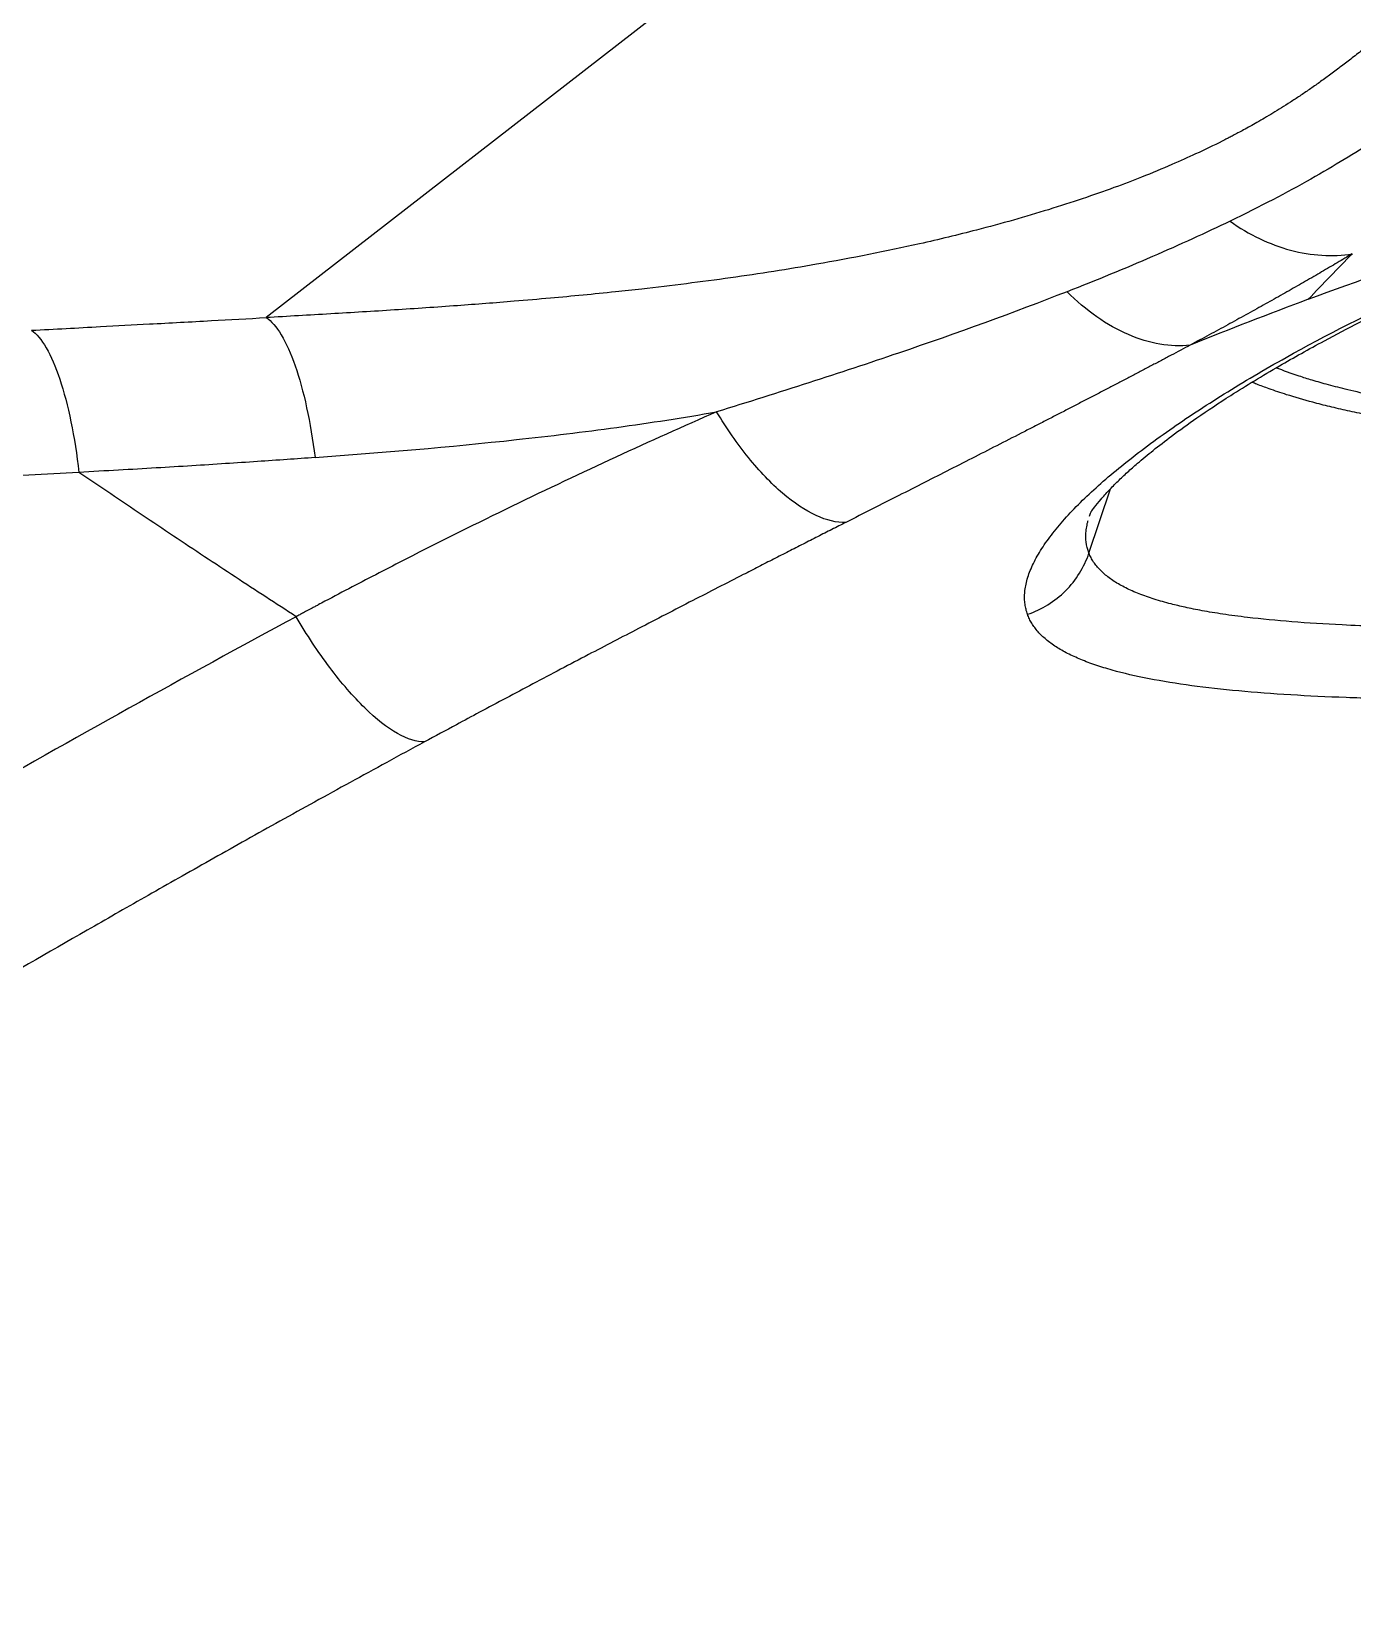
# Model space of a CAD drawing. Extents: x 0 to 84, y -21 to 126.
# Drawn here: x 33.715 to 37.139, y 64.606 to 68.698 of the extents above; entities that cross this region are included whole.
import ezdxf

# ---------------------------------------------------------------- set-up
doc = ezdxf.new("R2010")
doc.units = 0
doc.header["$MEASUREMENT"] = 0
doc.layers.add('1', color=4, linetype='Continuous')

# ---------------------------------------------------------------- blocks, each defined once
blk = doc.blocks.new('PRODIGY')
at = {"layer": '1', "color": 3, "linetype": 'Continuous', "lineweight": 25}
for p, q in [((35.3756, 68.7727), (34.3238, 67.9571)), ((33.8384, 67.556), (28.0893, 67.2472)), ((36.4565, 67.3467), (36.5124, 67.5134))]:
    blk.add_line(p, q, dxfattribs=at)
for points, knots in [([(37.0249, 68.0045), (37.2858, 68.1018), (37.5449, 68.188), (38.0631, 68.3398), (38.3223, 68.4054), (38.8441, 68.5189), (39.1067, 68.5668), (39.6375, 68.6488), (39.9058, 68.6829), (40.4489, 68.7408), (40.7237, 68.7648), (41.2793, 68.8059), (41.56, 68.8231), (42.1266, 68.8534), (42.4124, 68.8666), (42.9865, 68.8911), (43.2747, 68.9024), (43.5626, 68.9137)], [0, 0, 0, 0, 0.125, 0.125, 0.25, 0.25, 0.375, 0.375, 0.5, 0.5, 0.625, 0.625, 0.75, 0.75, 0.875, 0.875, 1, 1, 1, 1]), ([(37.1649, 68.6504), (37.155, 68.6426), (37.1361, 68.6278), (37.1079, 68.6063), (37.0809, 68.586), (37.0545, 68.5669), (37.0288, 68.5488), (37.0038, 68.5318), (36.9795, 68.5158), (36.9561, 68.501), (36.9338, 68.4873), (36.9126, 68.4747), (36.8929, 68.4632), (36.8747, 68.453), (36.8582, 68.4439), (36.8435, 68.436), (36.8309, 68.4293), (36.8204, 68.4239), (36.8122, 68.4196), (36.8062, 68.4166), (36.7814, 68.404), (36.7386, 68.3833), (36.669, 68.3521), (36.5985, 68.3229), (36.4953, 68.2836), (36.3563, 68.2367), (36.1844, 68.1878), (35.984, 68.1394), (35.7708, 68.0971), (35.528, 68.0591), (35.3522, 68.0371), (35.1961, 68.0201), (35.0858, 68.0094), (34.9492, 67.9977), (34.8144, 67.9873), (34.6558, 67.9766), (34.4906, 67.9665), (34.3795, 67.9603), (34.3238, 67.9571)], [0, 0, 0, 0, 0.029205, 0.055841, 0.080913, 0.104427, 0.126392, 0.146818, 0.165716, 0.183103, 0.198996, 0.213416, 0.226382, 0.237914, 0.248032, 0.256757, 0.264104, 0.270089, 0.274724, 0.27802, 0.279983, 0.31573, 0.3448, 0.37877, 0.40722, 0.467633, 0.52681, 0.570172, 0.643715, 0.702131, 0.760792, 0.777916, 0.819828, 0.843175, 0.879309, 0.919264, 0.959489, 1, 1, 1, 1]), ([(36.2973, 67.188), (36.2965, 67.1901), (36.295, 67.1944), (36.2933, 67.201), (36.2918, 67.2076), (36.2907, 67.2144), (36.29, 67.2212), (36.2896, 67.2282), (36.2896, 67.2352), (36.2899, 67.2424), (36.2913, 67.2582), (36.2968, 67.2835), (36.3114, 67.3197), (36.3331, 67.358), (36.3618, 67.3981), (36.3971, 67.4399), (36.4522, 67.4969), (36.5368, 67.5716), (36.6604, 67.6643), (36.8037, 67.7589), (37.008, 67.8795), (37.2997, 68.0282), (37.6277, 68.1649), (37.9086, 68.2638), (38.1864, 68.351), (38.478, 68.4268), (38.7773, 68.4898), (39.0047, 68.5308), (39.2356, 68.5658), (39.5487, 68.605), (39.946, 68.6399), (40.426, 68.6612), (40.9015, 68.664), (41.2484, 68.6532), (41.4726, 68.6411), (41.5841, 68.634), (41.694, 68.626), (41.7867, 68.6182), (41.863, 68.6112), (41.9234, 68.6053), (41.9831, 68.5991), (42.0421, 68.5926), (42.1002, 68.5857), (42.1575, 68.5786), (42.195, 68.5736), (42.2137, 68.5711)], [0, 0, 0, 0, 0.00417, 0.008337, 0.0125, 0.01666, 0.020817, 0.024973, 0.029126, 0.033278, 0.037429, 0.056265, 0.075031, 0.093796, 0.11256, 0.131226, 0.149787, 0.186006, 0.222348, 0.25689, 0.291528, 0.354306, 0.418748, 0.448281, 0.478077, 0.535646, 0.564017, 0.592324, 0.620536, 0.648734, 0.705783, 0.762578, 0.820575, 0.879286, 0.894139, 0.909043, 0.92401, 0.939053, 0.947721, 0.956397, 0.965085, 0.973786, 0.982503, 0.99124, 1, 1, 1, 1]), ([(36.4617, 67.4533), (36.4642, 67.4568), (36.4688, 67.4631), (36.4853, 67.4837), (36.5054, 67.5065), (36.5304, 67.5322), (36.5554, 67.5557), (36.5851, 67.5821), (36.6223, 67.6129), (36.6733, 67.6524), (36.7393, 67.6998), (36.8307, 67.7606), (36.9408, 67.8275), (37.0547, 67.8911), (37.1487, 67.9402), (37.2275, 67.9794), (37.3011, 68.0146), (37.3804, 68.0509), (37.4646, 68.0878), (37.5591, 68.1272), (37.6701, 68.1712), (37.8067, 68.2218), (37.9702, 68.2776), (38.162, 68.3367), (38.3832, 68.3972), (38.6351, 68.4568), (38.919, 68.513), (39.2357, 68.5634), (39.5426, 68.6004), (39.8319, 68.6262), (40.097, 68.6435), (40.3751, 68.6549), (40.6648, 68.6599), (40.9637, 68.658), (41.2693, 68.6488), (41.5774, 68.6314), (41.8859, 68.606), (42.0774, 68.5821), (42.1756, 68.5698)], [0, 0, 0, 0, 0.028813, 0.052788, 0.071829, 0.08635, 0.099438, 0.11168, 0.128453, 0.145655, 0.166878, 0.191997, 0.22417, 0.250956, 0.27055, 0.284542, 0.298686, 0.313615, 0.329302, 0.344628, 0.363571, 0.386068, 0.411987, 0.441217, 0.47368, 0.509357, 0.5483, 0.590626, 0.636514, 0.669202, 0.703645, 0.739913, 0.778075, 0.818195, 0.860339, 0.904597, 0.95109, 1, 1, 1, 1]), ([(37.4271, 68.5832), (37.3936, 68.5574), (37.3591, 68.5308), (37.2833, 68.475), (37.2418, 68.4457), (37.1469, 68.3837), (37.0933, 68.3508), (36.9701, 68.2814), (36.9003, 68.2448), (36.8222, 68.207)], [0, 0, 0, 0, 0.25, 0.25, 0.5, 0.5, 0.75, 0.75, 1, 1, 1, 1]), ([(36.8222, 68.207), (36.7593, 68.1766), (36.6919, 68.1458), (36.5502, 68.0845), (36.4759, 68.054), (36.3996, 68.0241)], [0, 0, 0, 0, 0.5, 0.5, 1, 1, 1, 1]), ([(36.8222, 68.207), (36.8714, 68.172), (36.925, 68.1464), (37.0333, 68.1175), (37.0879, 68.1142), (37.1392, 68.1224)], [0, 0, 0, 0, 0.5, 0.5, 1, 1, 1, 1]), ([(37.1392, 68.1225), (37.1328, 68.1187), (37.1199, 68.1109), (37.1002, 68.0992), (37.0802, 68.0874), (37.0598, 68.0755), (37.0391, 68.0634), (37.0182, 68.0513), (36.9969, 68.0391), (36.9752, 68.0268), (36.9533, 68.0144), (36.931, 68.0018), (36.9011, 67.9851), (36.863, 67.964), (36.8162, 67.9383), (36.7683, 67.9123), (36.7353, 67.8946), (36.7188, 67.8858)], [0, 0, 0, 0, 0.052751, 0.105474, 0.158178, 0.210871, 0.263561, 0.316258, 0.368969, 0.421704, 0.47447, 0.527277, 0.580131, 0.684613, 0.789376, 0.894484, 1, 1, 1, 1]), ([(36.3996, 68.0241), (36.2618, 67.97), (36.1149, 67.9169), (35.8101, 67.8131), (35.6524, 67.7625), (35.4914, 67.7129)], [0, 0, 0, 0, 0.5, 0.5, 1, 1, 1, 1]), ([(36.7188, 67.8858), (36.6938, 67.8828), (36.6675, 67.8835), (36.6137, 67.8927), (36.5861, 67.901), (36.5311, 67.9248), (36.5037, 67.9403), (36.4503, 67.9777), (36.4242, 67.9995), (36.3996, 68.0241)], [0, 0, 0, 0, 0.25, 0.25, 0.5, 0.5, 0.75, 0.75, 1, 1, 1, 1]), ([(33.7155, 67.9241), (33.775, 67.9273), (33.8769, 67.9327), (34.0323, 67.9411), (34.1755, 67.9489), (34.2765, 67.9545), (34.3238, 67.9571)], [0, 0, 0, 0, 0.293513, 0.501622, 0.766052, 1, 1, 1, 1]), ([(34.3238, 67.9571), (34.337, 67.9485), (34.3501, 67.9334), (34.3754, 67.8913), (34.3875, 67.8643), (34.4097, 67.8005), (34.4198, 67.7637), (34.4373, 67.6834), (34.4446, 67.6398), (34.4502, 67.5945)], [0, 0, 0, 0, 0.25, 0.25, 0.5, 0.5, 0.75, 0.75, 1, 1, 1, 1]), ([(33.7155, 67.9241), (33.7283, 67.9154), (33.7412, 67.9), (33.7658, 67.8572), (33.7776, 67.8297), (33.7993, 67.765), (33.8091, 67.7276), (33.826, 67.6461), (33.833, 67.6019), (33.8384, 67.556)], [0, 0, 0, 0, 0.25, 0.25, 0.5, 0.5, 0.75, 0.75, 1, 1, 1, 1]), ([(36.7188, 67.8858), (36.7107, 67.8814), (36.6943, 67.8726), (36.6694, 67.8594), (36.6442, 67.846), (36.6187, 67.8326), (36.5929, 67.819), (36.5668, 67.8053), (36.5403, 67.7914), (36.5136, 67.7775), (36.4865, 67.7634), (36.4591, 67.7492), (36.4314, 67.7348), (36.4034, 67.7204), (36.3751, 67.7058), (36.3465, 67.6911), (36.3176, 67.6762), (36.2773, 67.6555), (36.2254, 67.629), (36.1614, 67.5963), (36.0963, 67.5632), (36.0303, 67.5296), (35.9633, 67.4956), (35.8953, 67.4612), (35.8493, 67.4379), (35.8263, 67.4262)], [0, 0, 0, 0, 0.030938, 0.061959, 0.093067, 0.124266, 0.155562, 0.186958, 0.218458, 0.250068, 0.28179, 0.313631, 0.345592, 0.37768, 0.409897, 0.442247, 0.474736, 0.507366, 0.576952, 0.64675, 0.71679, 0.787105, 0.857725, 0.92868, 1, 1, 1, 1]), ([(37.2301, 67.7478), (37.2178, 67.7502), (37.1819, 67.7572), (37.1309, 67.7689), (37.0786, 67.7822), (37.037, 67.7941), (36.9907, 67.8085), (36.961, 67.8195), (36.9415, 67.8267)], [0, 0, 0, 0, 0.107549, 0.315622, 0.483337, 0.630886, 0.758521, 1, 1, 1, 1]), ([(37.2414, 67.6931), (37.2368, 67.6939), (37.2139, 67.6977), (37.1759, 67.7052), (37.1267, 67.7155), (37.0804, 67.7263), (37.0268, 67.7399), (36.974, 67.7553), (36.9267, 67.7712), (36.8976, 67.7819), (36.8837, 67.7876), (36.8799, 67.7892)], [0, 0, 0, 0, 0.030957, 0.151985, 0.272183, 0.391507, 0.509916, 0.707022, 0.850315, 0.958154, 1, 1, 1, 1]), ([(35.4914, 67.7129), (35.3197, 67.6376), (35.1423, 67.5561), (34.8702, 67.424), (34.7784, 67.3783), (34.6395, 67.3074), (34.593, 67.2833), (34.5229, 67.2466), (34.4995, 67.2342), (34.4702, 67.2187), (34.4614, 67.214), (34.4526, 67.2093), (34.4468, 67.2062), (34.4438, 67.2046), (34.4345, 67.1996), (34.4274, 67.1958), (34.4171, 67.1903), (34.4137, 67.1885), (34.4074, 67.1851), (34.4044, 67.1835), (34.4015, 67.1819)], [0, 0, 0, 0, 0.5, 0.5, 0.75, 0.75, 0.875, 0.875, 0.9375, 0.9375, 0.953125, 0.960938, 0.960938, 0.96875, 0.96875, 0.984375, 0.984375, 0.992188, 0.992188, 1, 1, 1, 1]), ([(34.4502, 67.5945), (34.6243, 67.6073), (34.7985, 67.6218), (35.0591, 67.6502), (35.1459, 67.6607), (35.3191, 67.6845), (35.4055, 67.6978), (35.4914, 67.7129)], [0, 0, 0, 0, 0.5, 0.5, 0.75, 0.75, 1, 1, 1, 1]), ([(35.8263, 67.4262), (35.803, 67.4253), (35.7769, 67.4313), (35.7214, 67.457), (35.692, 67.4765), (35.6326, 67.5273), (35.6026, 67.5586), (35.5448, 67.63), (35.5169, 67.6701), (35.4914, 67.7129)], [0, 0, 0, 0, 0.25, 0.25, 0.5, 0.5, 0.75, 0.75, 1, 1, 1, 1]), ([(34.4502, 67.5945), (34.4262, 67.5927), (34.3764, 67.5891), (34.2991, 67.5838), (34.2168, 67.5784), (34.1295, 67.5728), (34.037, 67.5672), (33.9394, 67.5615), (33.8727, 67.5579), (33.8384, 67.556)], [0, 0, 0, 0, 0.118339, 0.244798, 0.379406, 0.522192, 0.673192, 0.832446, 1, 1, 1, 1]), ([(34.4015, 67.1819), (34.3753, 67.1989), (34.3225, 67.233), (34.2433, 67.2849), (34.1634, 67.3375), (34.083, 67.391), (34.002, 67.4452), (33.9203, 67.5003), (33.8658, 67.5374), (33.8384, 67.556)], [0, 0, 0, 0, 0.138751, 0.278867, 0.42035, 0.563203, 0.707428, 0.853026, 1, 1, 1, 1]), ([(36.458, 67.4427), (36.4585, 67.4443), (36.4595, 67.4478), (36.4612, 67.4515), (36.4622, 67.4537)], [0, 0, 0, 0, 0.424613, 1, 1, 1, 1]), ([(35.8263, 67.4262), (35.8142, 67.4201), (35.7899, 67.4078), (35.7531, 67.3891), (35.7156, 67.3701), (35.6776, 67.3507), (35.639, 67.3311), (35.5998, 67.3111), (35.53, 67.2754), (35.4265, 67.2223), (35.2928, 67.1532), (35.1544, 67.0811), (35.0169, 67.0087), (34.9026, 66.948), (34.8091, 66.8978), (34.7616, 66.8722), (34.7341, 66.8574)], [0, 0, 0, 0, 0.034, 0.068443, 0.103336, 0.138682, 0.174486, 0.210754, 0.247489, 0.3676, 0.495677, 0.613793, 0.745141, 0.870486, 0.924914, 1, 1, 1, 1]), ([(36.4565, 67.3467), (36.4535, 67.3562), (36.4484, 67.3729), (36.4481, 67.3962), (36.4501, 67.4122), (36.4522, 67.423), (36.4536, 67.4284), (36.4543, 67.4311)], [0, 0, 0, 0, 0.368031, 0.643279, 0.824777, 0.912141, 1, 1, 1, 1]), ([(36.2973, 67.188), (36.3342, 67.2004), (36.3683, 67.2215), (36.4234, 67.2763), (36.4443, 67.3101), (36.4565, 67.3467)], [0, 0, 0, 0, 0.5, 0.5, 1, 1, 1, 1]), ([(38.4013, 67.1798), (38.3908, 67.1793), (38.3659, 67.178), (38.3232, 67.176), (38.2694, 67.1734), (38.2049, 67.1705), (38.1297, 67.1674), (38.0139, 67.1629), (37.8716, 67.1583), (37.7056, 67.1545), (37.5487, 67.1526), (37.4138, 67.1527), (37.2655, 67.1546), (37.1247, 67.1591), (36.9813, 67.1681), (36.8802, 67.1779), (36.8045, 67.188), (36.751, 67.1969), (36.7068, 67.2058), (36.6731, 67.2138), (36.6469, 67.2208), (36.6257, 67.2272), (36.6056, 67.2339), (36.5865, 67.2411), (36.5686, 67.2485), (36.5518, 67.2564), (36.5362, 67.2647), (36.5218, 67.2734), (36.5086, 67.2826), (36.4966, 67.2921), (36.4859, 67.3022), (36.4765, 67.3126), (36.4684, 67.3235), (36.4616, 67.3348), (36.4582, 67.3428), (36.4565, 67.3467)], [0, 0, 0, 0, 0.009807, 0.023151, 0.040067, 0.0606, 0.084806, 0.112751, 0.174317, 0.228695, 0.287895, 0.347965, 0.386569, 0.470862, 0.534605, 0.597352, 0.635467, 0.669939, 0.700681, 0.72761, 0.745279, 0.763019, 0.780831, 0.798715, 0.816672, 0.834702, 0.852804, 0.870978, 0.889222, 0.907534, 0.925912, 0.944352, 0.962851, 0.981402, 1, 1, 1, 1]), ([(34.4015, 67.1819), (34.1131, 67.0267), (33.8235, 66.8652), (33.2413, 66.5329), (32.9487, 66.3621), (32.6548, 66.1881)], [0, 0, 0, 0, 0.5, 0.5, 1, 1, 1, 1]), ([(34.7341, 66.8574), (34.714, 66.8567), (34.6902, 66.864), (34.6376, 66.894), (34.6088, 66.9166), (34.5492, 66.9748), (34.5185, 67.0103), (34.4582, 67.0904), (34.4288, 67.1351), (34.4015, 67.1819)], [0, 0, 0, 0, 0.25, 0.25, 0.5, 0.5, 0.75, 0.75, 1, 1, 1, 1]), ([(38.3336, 66.9902), (38.322, 66.9897), (38.2989, 66.9886), (38.2643, 66.987), (38.23, 66.9855), (38.1958, 66.984), (38.1618, 66.9826), (38.128, 66.9813), (38.0944, 66.98), (38.061, 66.9788), (38.0278, 66.9776), (37.9947, 66.9765), (37.9112, 66.9738), (37.7796, 66.9702), (37.6046, 66.9672), (37.4362, 66.9663), (37.2743, 66.9678), (37.1209, 66.9718), (36.9763, 66.9787), (36.8423, 66.9888), (36.7195, 67.0025), (36.6097, 67.0203), (36.5297, 67.0389), (36.4733, 67.0562), (36.4347, 67.0706), (36.4005, 67.0863), (36.3756, 67.1006), (36.3578, 67.1128), (36.3454, 67.1225), (36.3342, 67.1325), (36.3243, 67.1429), (36.3157, 67.1536), (36.3082, 67.1647), (36.302, 67.1761), (36.2988, 67.184), (36.2973, 67.188)], [0, 0, 0, 0, 0.01021, 0.02042, 0.030631, 0.040844, 0.051061, 0.061281, 0.071506, 0.081736, 0.091973, 0.102217, 0.11247, 0.170201, 0.228118, 0.287528, 0.347209, 0.408377, 0.469926, 0.532993, 0.59631, 0.6614, 0.726664, 0.760374, 0.794, 0.827609, 0.861272, 0.878709, 0.896109, 0.913476, 0.930816, 0.948133, 0.965432, 0.98272, 1, 1, 1, 1]), ([(34.7341, 66.8574), (34.7015, 66.8397), (34.6372, 66.8049), (34.5422, 66.7528), (34.4498, 66.7019), (34.3601, 66.6521), (34.273, 66.6036), (34.1887, 66.5562), (34.1071, 66.5102), (34.0283, 66.4656), (33.9523, 66.4223), (33.8014, 66.3361), (33.5792, 66.2079), (33.2894, 66.0387), (33.1008, 65.9272), (33.0086, 65.8727)], [0, 0, 0, 0, 0.05596, 0.110527, 0.163671, 0.215363, 0.265575, 0.31428, 0.361453, 0.40707, 0.451108, 0.493545, 0.669482, 0.838449, 1, 1, 1, 1]), ([(33.4459, 64.9795), (33.4493, 64.9718), (33.4558, 64.9573), (33.4651, 64.9362), (33.4735, 64.9169), (33.481, 64.8995), (33.4937, 64.8698), (33.511, 64.829), (33.5343, 64.7728), (33.5578, 64.7162), (33.5912, 64.6351), (33.6352, 64.5294), (33.6921, 64.3936), (33.7432, 64.2737), (33.7808, 64.185), (33.802, 64.1346), (33.8197, 64.0922), (33.8385, 64.0466), (33.8594, 63.9957), (33.8732, 63.9615), (33.88, 63.9449)], [0, 0, 0, 0, 0.028769, 0.054968, 0.078594, 0.09965, 0.118141, 0.18521, 0.243029, 0.309155, 0.372161, 0.501992, 0.631423, 0.759197, 0.821638, 0.855377, 0.882686, 0.923711, 0.962826, 1, 1, 1, 1]), ([(34.171, 63.1983), (34.587, 63.3991), (35.0053, 63.585), (35.8435, 63.9263), (36.2633, 64.0817), (37.1011, 64.3623), (37.519, 64.4876), (38.3493, 64.7096), (38.7616, 64.8063), (39.1692, 64.8901)], [0, 0, 0, 0, 0.25, 0.25, 0.5, 0.5, 0.75, 0.75, 1, 1, 1, 1])]:
    blk.add_open_spline(points, degree=3, knots=knots, dxfattribs=at)
for points in [[(37.1394, 68.1226), (37.1015, 68.0842), (37.0634, 68.0447), (37.0249, 68.0045)], [(37.0249, 68.0045), (36.9232, 67.9666), (36.8212, 67.927), (36.7188, 67.8858)]]:
    blk.add_open_spline(points, degree=3, dxfattribs=at)

msp = doc.modelspace()

# ---------------------------------------------------------------- block references
at = {"layer": '1'}
msp.add_blockref('PRODIGY', (0, 0), dxfattribs=at)

doc.saveas('drawing.dxf')
